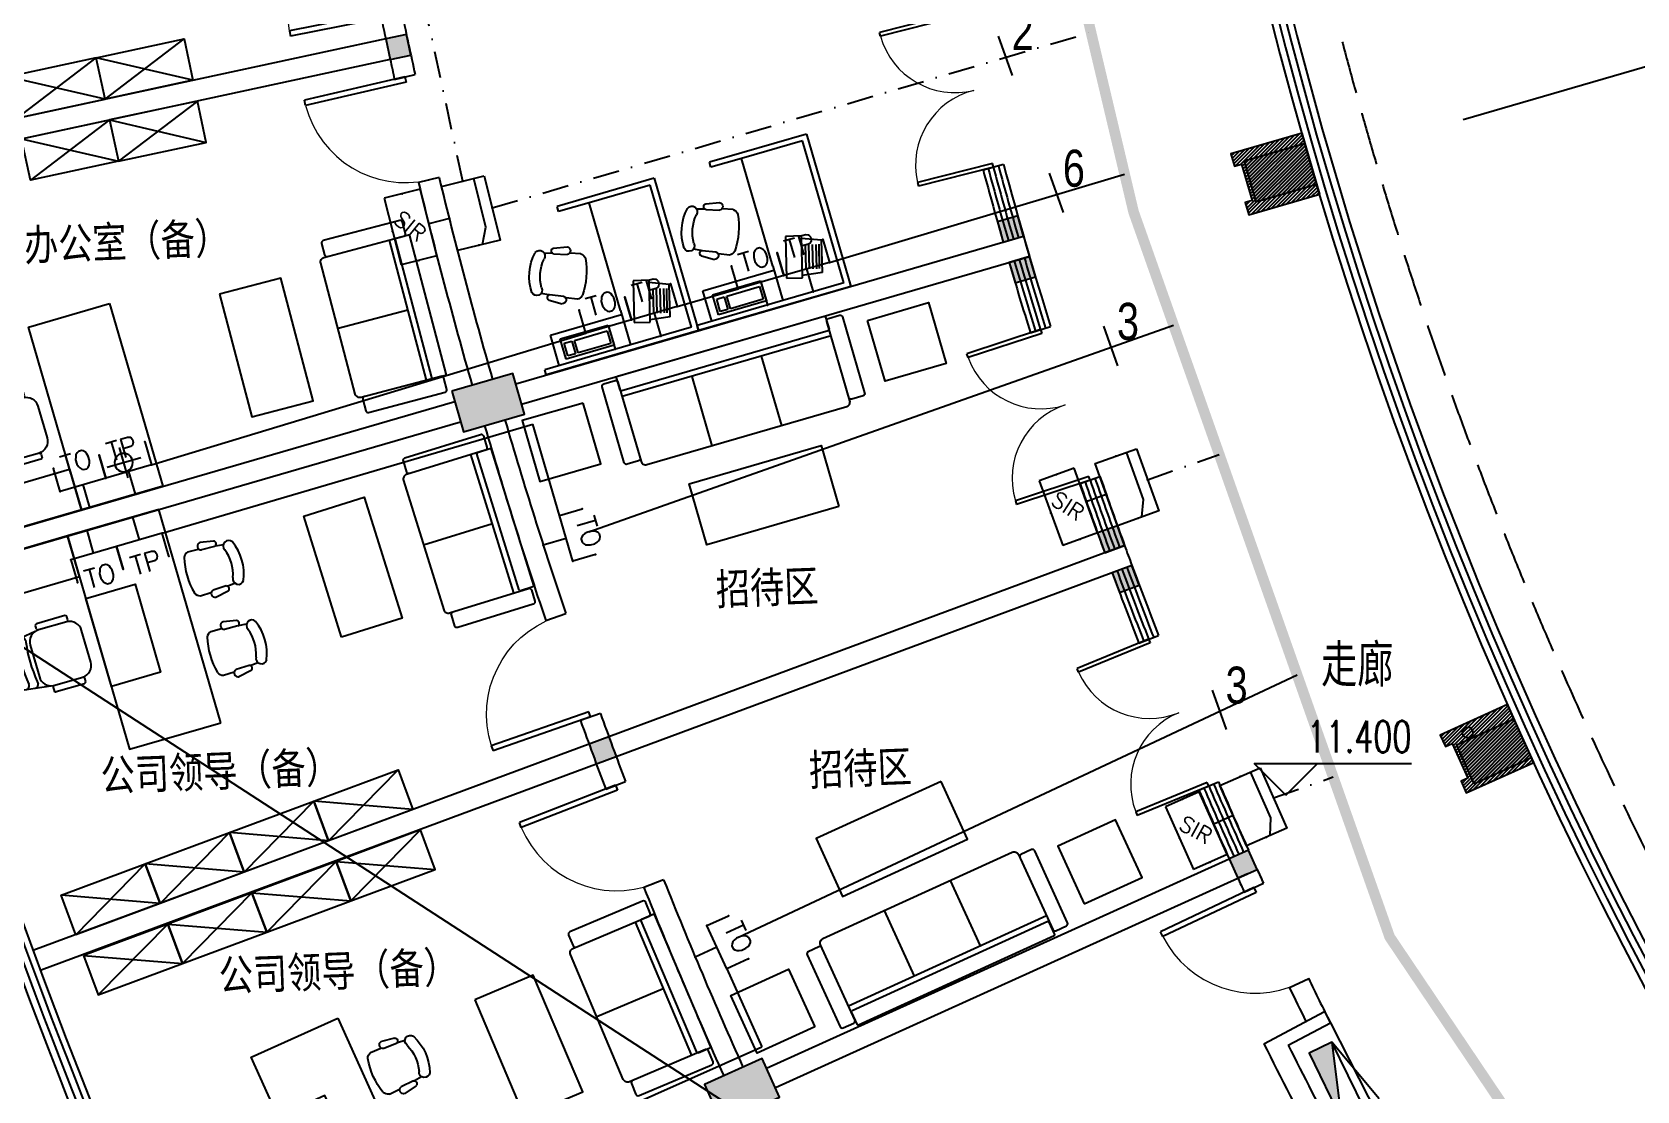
# Model space of a CAD drawing. Extents: x 13680 to 1640314, y -473492 to 65390.
# Drawn here: x 1422564 to 1437735, y -407688 to -397677 of the extents above; entities that cross this region are included whole.
import ezdxf
from ezdxf.enums import TextEntityAlignment as Align

# ---------------------------------------------------------------- set-up
doc = ezdxf.new("R2010")
doc.units = 0
doc.header["$LTSCALE"] = 1000
doc.header["$MEASUREMENT"] = 0
doc.linetypes.add('DASH', pattern=[0.35, 0.25, -0.1])
doc.linetypes.add('DASHDOT', pattern=[1, 0.5, -0.25, 0, -0.25])
for name, color, linetype in [('0-桥架', 120, 'Continuous'), ('AXIS', 1, 'Continuous'), ('COLUMN', 255, 'Continuous'), ('DIM-照明', 3, 'Continuous'), ('DIM_ELEV', 3, 'Continuous'), ('EQUIP-通讯', 6, 'Continuous'), ('HATCH', 8, 'Continuous'), ('LINE', 123, 'Continuous'), ('PUB_HATCH', 8, 'Continuous'), ('PUB_TEXT', 7, 'Continuous'), ('S-提资20140812', 6, 'Continuous'), ('S-消防器材提资', 2, 'Continuous'), ('TEL_TEXT', 7, 'Continuous'), ('VPIPE-雨水', 4, 'DASH'), ('WALL', 255, 'Continuous'), ('WINDOW', 2, 'Continuous'), ('WIRE-照明', 120, 'Continuous'), ('装修家具', 8, 'Continuous')]:
    doc.layers.add(name, color=color, linetype=linetype)
doc.styles.add('-DXTGEDITXT', font='GEDITXT', dxfattribs={"bigfont": 'DXT'})
doc.styles.add('_HZTXT', font='txt.shx', dxfattribs={"width": 0.8, "bigfont": 'HZTXT.shx'})
doc.styles.add('_TCH_DIM', font='SIMPLEX', dxfattribs={"bigfont": 'GBCBIG'})
doc.styles.add('_TCH_DIM_T3', font='SIMPLEX', dxfattribs={"width": 0.705882, "bigfont": 'GBCBIG'})
doc.styles.add('_TEL_DIM', font='SIMPLEX', dxfattribs={"width": 0.8, "height": 3.5, "bigfont": 'HZTXT'})
doc.styles.get("Standard").update_dxf_attribs({"font": 'haiwenrs.shx', "bigfont": 'hztxt.shx'})
doc.styles.add('宋体', font='', dxfattribs={"width": 0.8})
doc.styles.get('宋体').set_extended_font_data('SimSun')
doc.dimstyles.new('_TCH_ARROW&&100', dxfattribs={"dimtxt": 297.5, "dimasz": 200, "dimexe": 250, "dimexo": 300, "dimgap": 126.25, "dimtad": 1, "dimdec": 0, "dimzin": 0, "dimdsep": 46, "dimtxsty": '_TCH_DIM_T3', "dimcen": 0.09, "dimclrt": 7, "dimazin": 2, "dimtfac": 1, "dimtdec": 0, "dimtix": 1, "dimtmove": 2, "dimatfit": 3, "dimfxl": 1, "dimtolj": 1, "dimtzin": 0, "dimarcsym": 0})

# ---------------------------------------------------------------- blocks, each defined once
blk = doc.blocks.new('xfx-gz')
at = {"layer": 'S-消防器材提资'}
blk.add_hatch(color=8, dxfattribs=at).paths.add_polyline_path([(0, 240), (0, 0), (700, 0)])
at = {"layer": 'S-消防器材提资', "color": 8}
for p, q in [((678, 408), (0, 240)), ((0, 240), (700, 0))]:
    blk.add_line(p, q, dxfattribs=at)
blk.add_lwpolyline([(700, 0), (700, 240), (0, 240), (0, 0)], close=True, dxfattribs=at)
blk = doc.blocks.new('yg')
at = {"layer": 'VPIPE-雨水', "linetype": 'Continuous'}
blk.add_circle((403523, 282402), 50, dxfattribs=at)
blk = doc.blocks.new('*D358')
at = {"layer": 'AXIS', "color": 0, "lineweight": -2, "transparency": 16777216}
for p, q in [((1497471, -403645), (1494221, -403645)), ((1545386, -459746), (1544877, -462956))]:
    blk.add_line(p, q, dxfattribs=at)
blk.add_arc((1554271, -403645), 59800, 180.19165, 260.80826, dxfattribs=at)
at = {"layer": 'AXIS', "color": 0, "transparency": 16777216}
for points in [[(1494438, -403845), (1494505, -403845), (1494471, -403645)], [(1544724, -462645), (1544714, -462710), (1544916, -462709)]]:
    blk.add_solid(points, dxfattribs=at)
at = {"layer": 'Defpoints', "color": 0, "transparency": 16777216}
for p in [(1497771, -403645), (1554271, -403645), (1500989, -430794), (1545433, -459450)]:
    blk.add_point(p, dxfattribs=at)
at = {"layer": 'AXIS', "color": 7, "transparency": 16777216, "insert": (1509008, -442304), "char_height": 297.5, "attachment_point": 5, "rotation": 310.5, "style": '_TCH_DIM_T3'}
blk.add_mtext('\\A1;81°', dxfattribs=at)
blk = doc.blocks.new('$DorLib2D$00000001')
for p, q in [((0.45, 0.975), (0.5, 0.975)), ((0.45, 0), (0.45, 0.975)), ((0.5, 0), (0.5, 0.975)), ((0.5, 0), (0.45, 0))]:
    blk.add_line(p, q)
at = {"lineweight": 13}
blk.add_arc((0.475, 0), 0.975, 91.4693, 180, dxfattribs=at)
blk = doc.blocks.new('A$C58E3357E')
at = {"layer": 'WALL'}
h = blk.add_hatch(dxfattribs=at)
h.set_pattern_fill('ANSI31', color=8, scale=15)
h.set_pattern_definition([(45, (0, 0), (-16.83798, 16.83798), [])])
h.paths.add_polyline_path([(-33851, 35032), (-33935, 35626), (-34628, 35527), (-34611, 35409), (-34542, 35419), (-34491, 35062), (-34560, 35052), (-34544, 34933)])
h.paths.add_polyline_path([(-22302, 12080), (-22723, 12508), (-23222, 12016), (-23138, 11931), (-23088, 11980), (-22836, 11724), (-22886, 11674), (-22801, 11589)])
h.paths.add_polyline_path([(-26096, 16456), (-26452, 16939), (-27015, 16523), (-26944, 16426), (-26888, 16468), (-26674, 16179), (-26730, 16137), (-26659, 16040)])
h.paths.add_polyline_path([(-16012, 6927), (-15511, 6598), (-15895, 6013), (-15995, 6079), (-15957, 6137), (-16258, 6335), (-16296, 6276), (-16396, 6342)])
h.paths.add_polyline_path([(-5588, 1946), (-5014, 1770), (-5220, 1101), (-5335, 1136), (-5314, 1203), (-5658, 1309), (-5679, 1242), (-5793, 1277)])
h.paths.add_polyline_path([(-20633, 10502), (-20183, 10105), (-20646, 9580), (-20736, 9659), (-20690, 9712), (-20960, 9950), (-21006, 9897), (-21096, 9976)])
h.paths.add_polyline_path([(-11022, 4089), (-10479, 3834), (-10777, 3200), (-10885, 3252), (-10856, 3315), (-11181, 3468), (-11211, 3405), (-11320, 3456)])
h.paths.add_polyline_path([(-30560, 23957), (-30807, 24504), (-31445, 24216), (-31395, 24107), (-31331, 24136), (-31183, 23807), (-31247, 23779), (-31198, 23669)])
h.paths.add_polyline_path([(-27751, 18834), (-28073, 19341), (-28664, 18966), (-28600, 18865), (-28541, 18902), (-28348, 18598), (-28407, 18561), (-28342, 18459)])
h.paths.add_polyline_path([(-32583, 29330), (-32751, 29906), (-33423, 29711), (-33389, 29595), (-33322, 29615), (-33222, 29269), (-33289, 29250), (-33255, 29135)])
at = {"layer": 'WALL', "color": 2}
for points in [[(-32583, 29330), (-32751, 29906), (-33423, 29711), (-33389, 29595), (-33322, 29615), (-33222, 29269), (-33289, 29250), (-33255, 29135), (-32583, 29330)], [(-30560, 23957), (-30807, 24504), (-31445, 24216), (-31395, 24107), (-31331, 24136), (-31183, 23807), (-31247, 23779), (-31198, 23669), (-30560, 23957)]]:
    blk.add_lwpolyline(points, dxfattribs=at)
blk = doc.blocks.new('三人沙发1')
at = {"layer": '装修家具', "color": 8}
for p, q in [((1028, 0), (-1028, 0)), ((1017, 55), (-1017, 55)), ((342, 0), (342, -682)), ((-343, 0), (-343, -682))]:
    blk.add_line(p, q, dxfattribs=at)
at = {"layer": '装修家具', "color": 8, "flags": 128}
for points in [[(-1028, -605, -0.414214), (-1050, -627), (-1161, -627, -0.414216), (-1183, -605), (-1183, 143, -0.198904), (-1176, 159, -0.198911), (-1161, 165), (-1050, 165, -0.414211), (-1028, 143, -0.414211)], [(-1028, 66), (-1028, 187, -0.198896), (-1024, 195, -0.198912), (-1017, 198), (1017, 198, -0.414208), (1028, 187), (1028, 66)], [(1028, 143, -0.414214), (1050, 165), (1161, 165, -0.198912), (1176, 159, -0.198912), (1183, 143), (1183, -605, -0.414218), (1161, -627), (1050, -627, -0.414216), (1028, -605, -0.414216)], [(-1028, 143), (-1028, -638, 0.414215), (-983, -682), (984, -682, 0.414214), (1028, -638), (1028, 143)]]:
    blk.add_lwpolyline(points, format="xyb", dxfattribs=at)
at = {"layer": '装修家具', "color": 8}
for centre, start, end in [((-1017, 66), 180, 270), ((1017, 66), 270, 0)]:
    blk.add_arc(centre, 11, start, end, dxfattribs=at)
blk = doc.blocks.new('A$C53E33078')
at = {"layer": '装修家具', "color": 4}
for points in [[(1771, 1042), (2347, 1210), (2515, 634), (1939, 466)], [(-918, 261), (-1494, 94), (-1326, -482), (-750, -315)], [(253, -1080), (1502, -718), (1334, -141), (86, -504)]]:
    blk.add_lwpolyline(points, close=True, dxfattribs=at)
at = {"layer": '装修家具', "color": 8, "extrusion": (0, 0, -1), "zscale": -1, "rotation": 343.7999922339774}
blk.add_blockref('三人沙发1', (-440, 608), dxfattribs=at)
blk = doc.blocks.new('A$C0B520725')
at = {"layer": '装修家具', "color": 8}
for p, q in [((574, 2310), (501, 2330)), ((582, 2303), (704, 2260)), ((597, 2354), (724, 2330)), ((832, 2230), (733, 2265)), ((432, 1942), (364, 1976)), ((419, 1893), (529, 1826)), ((442, 1941), (561, 1891)), ((676, 1828), (579, 1868)), ((292, 1581), (219, 1601)), ((300, 1574), (422, 1531)), ((315, 1625), (442, 1601)), ((550, 1500), (451, 1536)), ((1754, 1369), (1641, 1079)), ((1903, 1486), (1892, 1457)), ((1901, 1437), (1901, 1437)), ((2168, 1334), (1901, 1437)), ((2184, 1393), (1923, 1494)), ((2182, 1345), (2193, 1373)), ((150, 1213), (82, 1246)), ((2320, 1247), (2189, 1320)), ((2267, 1208), (2274, 1230)), ((2394, 1208), (2320, 1247)), ((137, 1164), (247, 1097)), ((160, 1212), (279, 1162)), ((394, 1098), (297, 1139)), ((1641, 1079), (1641, 1079)), ((2113, 896), (2225, 1186)), ((1684, 920), (1673, 892)), ((1701, 930), (1962, 829)), ((1704, 929), (1704, 929)), ((1682, 872), (1943, 771)), ((1963, 779), (1974, 808)), ((1996, 822), (2142, 788)), ((2118, 830), (2128, 849)), ((2142, 788), (2223, 765))]:
    blk.add_line(p, q, dxfattribs=at)
for points in [[(1123, 2572), (365, 613), (1204, 289), (1962, 2247)], [(1739, 1672), (1427, 864), (974, 1039), (1287, 1847)], [(1349, 662), (1204, 289), (1950, 0), (2095, 373)]]:
    blk.add_lwpolyline(points, close=True, dxfattribs=at)
for centre, radius, start, end in [((771, 2022), 489, 136.1102, 181.5881), ((778, 2019), 394, 138.5626, 179.1358), ((450, 2320), 51.9, 309.1666, 127.5841), ((598, 2326), 27.9, 91.0726, 236.5665), ((708, 2297), 36.8, 262.856, 65.3359), ((158, 2259), 708, 324.6071, 353.0912), ((791, 2173), 70.3, 1.2819, 54.3409), ((333, 2018), 51.9, 190.1142, 8.5317), ((438, 1914), 27.9, 81.1318, 226.6257), ((540, 1861), 36.8, 252.3624, 54.8424), ((684, 1898), 70.3, 263.3575, 316.4165), ((489, 1293), 489, 136.1102, 181.5881), ((496, 1290), 394, 138.5626, 179.1358), ((168, 1591), 51.9, 309.1666, 127.5841), ((316, 1597), 27.9, 91.0726, 236.5665), ((426, 1567), 36.8, 262.856, 65.3359), ((-124, 1530), 708, 324.6071, 353.0912), ((509, 1443), 70.3, 1.2819, 54.3409), ((1862, 1327), 117, 70.7594, 158.8492), ((1906, 1451), 15.6, 158.8492, 248.8492), ((1917, 1480), 15.6, 68.8492, 158.8492), ((2179, 1379), 15.6, 338.8492, 68.8492), ((51, 1288), 51.9, 190.1142, 8.5317), ((2167, 1350), 15.6, 248.8492, 338.8492), ((2116, 1228), 117, 338.8492, 65.7577), ((2304, 1218), 32.5, 61.5131, 158.7685), ((156, 1184), 27.9, 81.1318, 226.6257), ((258, 1132), 36.8, 252.3624, 54.8424), ((402, 1168), 70.3, 263.3575, 316.4165), ((1750, 1037), 117, 158.8492, 246.9389), ((1002, 1491), 1296, 330.2968, 347.4015), ((1081, 1462), 1296, 330.2968, 347.4015), ((2383, 1173), 37.3, 71.5424, 170.1312), ((1082, 1460), 1374, 338.9144, 347.4015), ((2382, 1168), 41.7, 349.0015, 72.8023), ((1699, 915), 15.6, 68.8492, 158.8492), ((1083, 1463), 1374, 330.2968, 338.7839), ((1688, 886), 15.6, 158.8492, 248.8492), ((1949, 785), 15.6, 248.8492, 338.8492), ((2004, 938), 117, 248.8492, 338.8492), ((1960, 814), 15.6, 338.8492, 59.8903), ((2146, 818), 30.1, 156.7185, 259.6921), ((2261, 805), 55.7, 165.1521, 226.8927), ((2242, 798), 38.4, 239.9658, 335.7013)]:
    blk.add_arc(centre, radius, start, end, dxfattribs=at)
blk = doc.blocks.new('A$C78CF44EF')
at = {"layer": '装修家具', "color": 8}
for p, q in [((2574, 1083), (1204, 1083)), ((1889, 1083), (1889, 401))]:
    blk.add_line(p, q, dxfattribs=at)
at = {"layer": '装修家具', "color": 4}
blk.add_line((2563, 1138), (1215, 1138), dxfattribs=at)
at = {"layer": '装修家具', "color": 4, "flags": 128}
for points in [[(1204, 478, -0.414214), (1182, 456), (1071, 456, -0.414216), (1049, 478), (1049, 1226, -0.198904), (1056, 1242, -0.198911), (1071, 1248), (1182, 1248, -0.414211), (1204, 1226, -0.414211)], [(1204, 1149), (1204, 1270, -0.198896), (1208, 1278, -0.198912), (1215, 1281), (2563, 1281, -0.414208), (2574, 1270), (2574, 1149)], [(1204, 1226), (1204, 445, 0.414215), (1248, 401), (2530, 401, 0.414214), (2574, 445), (2574, 1226)], [(2574, 1226, -0.414214), (2596, 1248), (2707, 1248, -0.198912), (2723, 1242, -0.198912), (2729, 1226), (2729, 478, -0.414218), (2707, 456), (2596, 456, -0.414216), (2574, 478, -0.414216)]]:
    blk.add_lwpolyline(points, format="xyb", dxfattribs=at)
at = {"layer": '装修家具', "color": 4}
blk.add_lwpolyline([(2489, -599), (1289, -599), (1289, 1), (2489, 1)], close=True, dxfattribs=at)
at = {"layer": '装修家具', "color": 8}
for centre, start, end in [((1215, 1149), 180, 270), ((2563, 1149), 270, 0)]:
    blk.add_arc(centre, 11, start, end, dxfattribs=at)
blk = doc.blocks.new('A$C44F7551D')
at = {"layer": '装修家具', "color": 8}
for p, q in [((0, 400), (850, 0)), ((850, 400), (0, 0))]:
    blk.add_line(p, q, dxfattribs=at)
blk.add_lwpolyline([(0, 400), (0, 0), (850, 0), (850, 400)], close=True, dxfattribs=at)
blk = doc.blocks.new('A$C4CDD4A0C')
at = {"layer": '装修家具', "color": 8}
for p, q in [((1426, 1634), (1426, 1335)), ((1264, 1482), (1593, 1482)), ((386, 1218), (386, 1188)), ((682, 1234), (402, 1234)), ((697, 1188), (697, 1218)), ((222, 1146), (139, 1139)), ((371, 1167), (222, 1146)), ((260, 1116), (258, 1094)), ((685, 1173), (405, 1173)), ((682, 1172), (682, 1172)), ((288, 1056), (288, 744)), ((794, 744), (794, 1056)), ((794, 1056), (794, 1056)), ((139, 663), (222, 654)), ((222, 654), (371, 633)), ((258, 709), (259, 686)), ((386, 612), (386, 582)), ((395, 628), (682, 628)), ((682, 628), (682, 628)), ((697, 582), (697, 612)), ((402, 566), (682, 566))]:
    blk.add_line(p, q, dxfattribs=at)
for points in [[(917, 1400), (917, 1800), (117, 1800), (117, 1400)], [(1717, 0), (1717, 1800), (917, 1800), (917, 0)]]:
    blk.add_lwpolyline(points, close=True, dxfattribs=at)
blk.add_circle((1425, 1482), 86.5, dxfattribs=at)
for centre, radius, start, end in [((402, 1218), 15.6, 90, 180), ((682, 1218), 15.6, 0, 90), ((1453, 898), 1374, 171.4477, 179.9347), ((133, 1101), 38.4, 81.1166, 176.8521), ((118, 1087), 55.7, 6.303, 68.0435), ((1455, 900), 1296, 171.4477, 188.5523), ((230, 1117), 30.1, 357.8693, 100.843), ((1539, 901), 1296, 171.4477, 188.5523), ((405, 1056), 117, 90, 180), ((402, 1188), 15.6, 180, 261.0411), ((682, 1188), 15.6, 270, 0), ((678, 1056), 117, 0, 88.0898), ((1453, 902), 1374, 180.0653, 188.5523), ((136, 705), 41.7, 190.1524, 273.9531), ((137, 700), 37.3, 272.6932, 11.282), ((227, 686), 32.5, 262.6639, 359.9194), ((405, 744), 117, 180, 266.9085), ((402, 612), 15.6, 90, 180), ((678, 744), 117, 271.9102, 0), ((682, 612), 15.6, 0, 90), ((402, 582), 15.6, 180, 270), ((682, 582), 15.6, 270, 0)]:
    blk.add_arc(centre, radius, start, end, dxfattribs=at)
blk = doc.blocks.new('A$C3ECB1412')
at = {"layer": '装修家具', "color": 8}
for p, q in [((0, 1500), (0, 0)), ((0, 1500), (0, 0)), ((1500, 1500), (0, 1500)), ((0, 1500), (50, 1500)), ((50, 1444), (50, 844)), ((50, 1444), (1450, 1444)), ((1450, 1444), (1450, 844)), ((1500, 1500), (1500, 544)), ((201, 1278), (496, 1355)), ((201, 1278), (227, 1087)), ((244, 1263), (466, 1322)), ((250, 1237), (473, 1295)), ((259, 1205), (482, 1263)), ((268, 1171), (491, 1229)), ((496, 1355), (567, 1176)), ((205, 1083), (588, 1184)), ((243, 937), (205, 1083)), ((276, 1140), (499, 1199)), ((588, 1184), (626, 1037)), ((626, 1037), (243, 937)), ((50, 844), (50, 0)), ((50, 844), (50, 0)), ((390, 844), (50, 844)), ((350, 144), (350, 844)), ((390, 844), (1450, 844)), ((1450, 844), (1450, 544)), ((90, 695), (90, 223)), ((289, 695), (90, 695)), ((115, 670), (115, 347)), ((239, 670), (115, 670)), ((239, 347), (239, 670)), ((289, 223), (289, 695)), ((1008, 635), (1043, 536)), ((605, 480), (646, 383)), ((1081, 386), (1038, 507)), ((1132, 400), (1108, 527)), ((1450, 544), (1500, 544)), ((115, 347), (239, 347)), ((239, 323), (115, 323)), ((115, 323), (115, 248)), ((239, 248), (239, 323)), ((671, 223), (604, 333)), ((719, 246), (669, 365)), ((1088, 377), (1108, 304)), ((90, 223), (289, 223)), ((115, 248), (239, 248)), ((719, 236), (753, 168)), ((0, 0), (50, 0)), ((50, 144), (350, 144))]:
    blk.add_line(p, q, dxfattribs=at)
for centre, radius, start, end in [((1036, -39), 708, 96.8246, 125.3087), ((950, 594), 70.3, 35.575, 88.634), ((675, 488), 70.3, 133.4994, 186.5584), ((1074, 512), 36.8, 24.5799, 187.0599), ((639, 344), 36.8, 35.0735, 197.5535), ((1098, 254), 51.9, 322.3317, 140.7492), ((1104, 401), 27.9, 213.3494, 358.8432), ((691, 242), 27.9, 223.2902, 8.784), ((795, 137), 51.9, 81.3842, 259.8017), ((800, 575), 489, 268.3277, 313.8056), ((797, 582), 394, 270.7801, 311.3533)]:
    blk.add_arc(centre, radius, start, end, dxfattribs=at)
blk = doc.blocks.new('_FZHK')
blk.add_lwpolyline([(-0.5, -0.5), (0.5, -0.5), (0.5, 0.5), (-0.5, 0.5)], close=True)
blk = doc.blocks.new('$DorLib2D$00000002')
for p, q in [((-0.5, 0), (-0.5, 0.4875)), ((-0.475, 0.4875), (-0.5, 0.4875)), ((-0.475, 0), (-0.475, 0.4875)), ((0.475, 0), (0.475, 0.4875)), ((0.475, 0.4875), (0.5, 0.4875)), ((0.5, 0), (0.5, 0.4875)), ((-0.5, 0), (-0.475, 0)), ((0.5, 0), (0.475, 0))]:
    blk.add_line(p, q)
at = {"lineweight": 13}
for centre, start, end in [((-0.4875, 0), 0, 88.53072), ((0.4875, 0), 91.46928, 180)]:
    blk.add_arc(centre, 0.4875, start, end, dxfattribs=at)
blk = doc.blocks.new('$equip$00001847')
for p, q in [((-0.5, 0.499), (-0.5, 0.999)), ((0.5, 0.999), (0.5, 0.499)), ((0.5, 0.499), (-0.5, 0.499)), ((0, 0.5), (0, 0))]:
    blk.add_line(p, q)
for p in [(-0.5, 0.999), (0.5, 0.999), (-0.5, 0.499), (0.5, 0.499), (0, 0)]:
    blk.add_point(p)
at = {"color": 7, "style": '_TEL_DIM'}
blk.add_attdef('$TEXT$', text='', height=0.4, dxfattribs=at).set_placement((0, 0.999), align=Align.MIDDLE_CENTER)
at = {"color": 7, "style": '_TEL_DIM', "flags": 1}
blk.add_attdef('A', text='', height=0.00002, dxfattribs=at).set_placement((0, 0), align=Align.MIDDLE_CENTER)
blk = doc.blocks.new('$equip$00001867')
for p, q in [((-0.5, 0.499), (-0.5, 0.999)), ((0.5, 0.999), (0.5, 0.499)), ((0.5, 0.499), (-0.5, 0.499)), ((0, 0.5), (0, 0))]:
    blk.add_line(p, q)
for p in [(-0.5, 0.999), (0.5, 0.999), (-0.5, 0.499), (0.5, 0.499), (0, 0)]:
    blk.add_point(p)
at = {"color": 7, "style": '_TEL_DIM'}
blk.add_attdef('$TEXT$', text='', height=0.4, dxfattribs=at).set_placement((0, 0.999), align=Align.MIDDLE_CENTER)
at = {"color": 7, "style": '_TEL_DIM', "flags": 1}
blk.add_attdef('A', text='', height=0.00002, dxfattribs=at).set_placement((0, 0), align=Align.MIDDLE_CENTER)
blk = doc.blocks.new('$equip$00001876')
at = {"color": 0, "linetype": 'Continuous'}
blk.add_lwpolyline([(-0.625, 0.415), (0.625, 0.415), (0.625, -0.415), (-0.625, -0.415)], close=True, dxfattribs=at)
blk.add_lwpolyline([(0.625, 0.075), (0.325, 0.215), (-0.625, 0.215)], dxfattribs=at)
for p in [(0, 0.415), (-0.625, 0), (0.625, 0), (0, -0.415)]:
    blk.add_point(p)
at = {"layer": 'TEL_TEXT', "style": '_TEL_DIM', "flags": 1}
blk.add_attdef('A', text='', height=0.00002, dxfattribs=at).set_placement((0, 0), align=Align.MIDDLE_CENTER)
blk = doc.blocks.new('$equip$00001889')
for p, q in [((-0.65, 0.35), (-0.65, -0.35)), ((0.65, 0.35), (-0.65, 0.35)), ((0.65, 0.35), (0.65, -0.35)), ((-0.65, -0.35), (0.65, -0.35))]:
    blk.add_line(p, q)
for p in [(0, 0.35), (-0.65, 0), (0.65, 0), (0, -0.35)]:
    blk.add_point(p)
at = {"color": 7, "style": '_TEL_DIM'}
blk.add_attdef('$TEXT$', text='', height=0.3, dxfattribs=at).set_placement((-0.02, -0.003), align=Align.MIDDLE_CENTER)
at = {"color": 7, "style": '_TEL_DIM', "flags": 1}
blk.add_attdef('A', text='', height=0.00002, dxfattribs=at).set_placement((0, 0), align=Align.MIDDLE_CENTER)
blk = doc.blocks.new('$TelecSys$00000095')
blk.add_line((0.4, 0.4), (-0.4, -0.4))
at = {"width": 0.8}
blk.add_attdef('N', text='', height=1, dxfattribs=at).set_placement((-0.017, 1.056), align=Align.MIDDLE)
blk = doc.blocks.new('4FX')
at = {"layer": 'PUB_HATCH', "linetype": 'ByBlock'}
for points in [[(1506347.8, -413860.6), (1506152.3, -413902.7), (1506194.4, -414098.2), (1506389.9, -414056.2)], [(1514843.5, -414891.9), (1514267.3, -415059.3), (1514378.9, -415443.4), (1514955.1, -415276)], [(1512126.9, -415577), (1511934.8, -415632.8), (1511990.6, -415824.9), (1512182.6, -415769.1)], [(1512294.2, -416153.2), (1512102.2, -416209), (1512046.4, -416016.9), (1512238.4, -415961.1)], [(1507353.2, -417068), (1506777, -417235.4), (1506888.6, -417619.5), (1507464.8, -417452.1)], [(1513138, -418694.2), (1512950, -418762.5), (1512881.8, -418574.5), (1513069.8, -418506.2)], [(1513206.9, -418882), (1513019.4, -418951.6), (1513089, -419139.1), (1513276.5, -419069.5)], [(1516821.2, -420334.4), (1516274.3, -420581.3), (1516438.9, -420945.9), (1516985.8, -420699)], [(1508297.7, -420599, -0.0005174), (1508263.8, -420506.7), (1508075, -420572.6, 0.0005321), (1508109.9, -420668, 0.0005152), (1508144, -420760.4), (1508332.8, -420694.4, -0.0005344)], [(1514308.7, -421574.6), (1514126.3, -421656.7), (1514208.4, -421839.1), (1514390.8, -421756.9)], [(1509712.1, -423544.1), (1509165.3, -423791), (1509329.9, -424155.6), (1509876.7, -423908.7)]]:
    blk.add_hatch(color=256, dxfattribs=at).paths.add_polyline_path(points)
at = {"layer": 'AXIS'}
blk.add_line((1516339.7, -414665.5), (1520180.9, -413549.5), dxfattribs=at)
at = {"layer": 'DIM_ELEV'}
for p, q in [((1514663, -421054.3), (1514363, -420754.3)), ((1514363, -420754.3), (1515850.1, -420754.3)), ((1514663, -421054.3), (1514963, -420754.3))]:
    blk.add_line(p, q, dxfattribs=at)
at = {"layer": 'LINE', "color": 8, "linetype": 'DASH', "ltscale": 2}
blk.add_arc((1554271.3, -403645.3), 55400, 179.17262, 261.82632, dxfattribs=at)
at = {"layer": 'LINE', "linetype": 'DASH', "ltscale": 2}
blk.add_arc((1554271.3, -403645.3), 40400, 178.86539, 262.13356, dxfattribs=at)
at = {"layer": 'WALL', "linetype": 'ByBlock'}
for p, q in [((1506152.3, -413902.7), (1500677.9, -415081.3)), ((1506194.4, -414098.2), (1500720, -415276.9)), ((1511799.7, -415141.6), (1511992.8, -415089.3)), ((1512247.4, -416683.4), (1512438.4, -416624.1)), ((1512716.2, -418108.2), (1512905.1, -418042.5)), ((1513137.8, -418694.3), (1502824.4, -422521)), ((1513206.9, -418882), (1502893.9, -422708.5)), ((1513272.9, -419618), (1513459.2, -419545.4)), ((1513841.1, -421006.2), (1514024.9, -420927.3))]:
    blk.add_line(p, q, dxfattribs=at)
at = {"layer": 'WALL'}
for p, q in [((1506235.8, -414286.2), (1506430.6, -414240.9)), ((1506656.8, -415215), (1506462, -415260.3)), ((1507381.1, -417164.1), (1512182.5, -415769.1)), ((1512182.5, -415769.1), (1512238.3, -415961.2)), ((1507436.9, -417356.1), (1512238.3, -415961.2)), ((1502195.5, -418670.6), (1506804.9, -417331.4)), ((1502251.3, -418862.7), (1506860.7, -417523.5)), ((1507665.2, -419403.1), (1507854.1, -419337.4)), ((1508182.4, -420282), (1507993.5, -420347.7)), ((1508231.9, -420996.1), (1508418.3, -420923.8)), ((1509753.6, -423635.9), (1514126.3, -421656.7)), ((1514391.1, -421756.4), (1514390.7, -421756.6)), ((1508779.9, -421856.1), (1508593.5, -421928.5)), ((1509835.9, -423818.2), (1514208.4, -421839.1)), ((1514300.1, -421797.8), (1514209, -421839.1)), ((1514269.5, -421971.5), (1514450.1, -421886.1)), ((1514878, -422789.9), (1514697.2, -422875.5)), ((1514454.7, -423405), (1515027.4, -423100.5)), ((1515027.4, -423100.5), (1515083.7, -423206.4)), ((1514684.9, -423418.5), (1515083.7, -423206.4))]:
    blk.add_line(p, q, dxfattribs=at)
at = {"layer": 'WALL', "color": 4, "linetype": 'ByBlock'}
blk.add_line((1515083.7, -423206.4), (1515530, -424079.7), dxfattribs=at)
at = {"layer": 'WALL'}
for centre, radius, start, end in [((1554271.3, -403645.3), 49200, 191.80005, 192.0335), ((1554271.3, -403645.3), 49000, 191.80242, 192.14995), ((1554271.3, -403645.3), 49000, 192.14995, 192.48813), ((1554271.3, -403645.3), 49200, 192.26641, 192.49051), ((1554271.3, -403645.3), 49000, 193.65745, 195.96614), ((1554271.3, -403645.3), 49200, 193.65508, 195.96709), ((1552924.3, -404199.4), 47544.6, 196.25266, 198.56597), ((1552924.3, -404199.4), 47744.6, 196.25244, 198.56849), ((1552924.3, -404199.4), 47744.6, 199.76856, 200.17762), ((1552924.3, -404199.4), 47544.6, 199.77109, 200.17762), ((1552924.3, -404199.4), 47744.6, 200.17762, 200.59765), ((1552924.3, -404199.4), 47544.6, 200.17762, 200.59512), ((1554271.3, -403645.3), 43800, 204.42462, 204.61095), ((1552924.3, -404199.4), 47744.6, 201.79772, 204.11767), ((1552924.3, -404199.4), 47544.6, 201.80024, 204.11728), ((1554271.3, -403645.3), 44000, 204.42462, 204.61418), ((1554271.3, -403645.3), 43800, 205.91252, 206.52686), ((1554271.3, -403645.3), 44000, 205.90954, 206.37724), ((1554271.3, -403645.3), 44450, 206.39368, 207.81178), ((1554271.3, -403645.3), 44250, 206.54185, 207.81093)]:
    blk.add_arc(centre, radius, start, end, dxfattribs=at)
at = {"layer": 'WALL', "linetype": 'ByBlock'}
blk.add_arc((1554271.3, -403645.3), 43800, 200.09541, 200.35704, dxfattribs=at)
at = {"layer": 'WINDOW'}
for radius, start, end in [(55000, 179.58332, 212.4), (40800, 179.43829, 261.56064), (54933, 179.6527, 212.2957), (54867, 179.7212, 212.29557), (40933, 179.62629, 261.37265), (40867, 179.53315, 261.46579), (54800, 179.79091, 261.20908), (41000, 179.72053, 261.27841), (43800, 195.14597, 197.23671), (44000, 195.14597, 196.06978), (44000, 196.33022, 197.23671), (44000, 199.19007, 200.0966), (43800, 199.19007, 200.09541), (43800, 200.35704, 201.28554), (44000, 200.35704, 201.28554), (44000, 203.2389, 204.16342), (43800, 203.2389, 204.16342)]:
    blk.add_arc((1554271.3, -403645.3), radius, start, end, dxfattribs=at)
at = {"layer": 'WINDOW', "color": 8}
for radius, start, end in [(43950, 195.14597, 196.06963), (43900, 195.14597, 196.06949), (43850, 195.14597, 196.06934), (43950, 196.33037, 197.23671), (43900, 196.33051, 197.23671), (43850, 196.33066, 197.23671), (43950, 199.19007, 200.0963), (43900, 199.19007, 200.09601), (43850, 199.19007, 200.09571), (43950, 200.35704, 201.28554), (43900, 200.35704, 201.28554), (43850, 200.35704, 201.28554), (43950, 203.2389, 204.16342), (43900, 203.2389, 204.16342), (43850, 203.2389, 204.16342)]:
    blk.add_arc((1554271.3, -403645.3), radius, start, end, dxfattribs=at)
at = {"rotation": 217.3508387950792}
blk.add_blockref('A$C0B520725', (1503927.1, -417642.9), dxfattribs=at)
at = {"xscale": -1, "rotation": 3.149138477894918}
blk.add_blockref('A$C0B520725', (1506962.3, -425668.6), dxfattribs=at)
at = {"layer": 'COLUMN', "linetype": 'ByBlock'}
for p, xscale, yscale, zscale, rotation in [((1506271.1, -413979.4), 200.0000000000013, 200.0000000000013, 200.0000000000013, 282.1499537058678), ((1512058.7, -415700.9), 199.9999999999888, 199.9999999999888, 199.9999999999888, 286.1999996840286), ((1512170.3, -416085.1), 200.0000000000165, 200.0000000000165, 200.0000000000165, 16.20000020049756), ((1513009.9, -418634.3), 199.9999999999934, 199.9999999999934, 199.9999999999934, 19.94861938243028), ((1513147.9, -419010.5), 199.9999999999969, 199.9999999999969, 199.9999999999969, 290.3570369084311), ((1514258.6, -421706.8), 200.0000000000016, 200.0000000000016, 200.0000000000016, 294.242092684238)]:
    blk.add_blockref('_FZHK', p, dxfattribs=dict(at, xscale=xscale, yscale=yscale, zscale=zscale, rotation=rotation))
at = {"layer": 'COLUMN'}
for p, xscale, yscale, zscale, rotation in [((1514611.2, -415167.6), 399.9999999999855, 600.0000000002343, 600.0000000002343, 286.1999999422682), ((1507120.9, -417343.8), 399.9999999999855, 600.0000000000107, 600.0000000000107, 286.1999999422682), ((1516630, -420640.2), 600.0000000000794, 400.0000000001168, 400.0000000001168, 24.29893605631183), ((1509521, -423849.8), 600.0000000000225, 400.0000000001496, 400.0000000001496, 24.29999999999866)]:
    blk.add_blockref('_FZHK', p, dxfattribs=dict(at, xscale=xscale, yscale=yscale, zscale=zscale, rotation=rotation))
at = {"layer": 'HATCH'}
blk.add_blockref('yg', (1112858.5, -702863.5), dxfattribs=at)
at = {"layer": 'S-提资20140812', "rotation": 296.0078593498092}
blk.add_blockref('xfx-gz', (1514881.7, -423494.9), dxfattribs=at)
at = {"layer": 'WINDOW', "linetype": 'ByBlock'}
blk.add_blockref('A$C58E3357E', (1547566.1, -444701.9), dxfattribs=at)
at = {"layer": 'WINDOW'}
for name, p, xscale, yscale, zscale, rotation in [('$DorLib2D$00000001', (1506111.9, -413196.7), 1000, -1000, 1000, 281.2177635727076), ('$DorLib2D$00000002', (1511713.2, -414389.9), -1500, -1500, -1500, 284.1789139954188), ('$DorLib2D$00000001', (1506446.3, -414750.6), -999.9999999999999, -999.9999999999999, -999.9999999999999, 283.0727921937951), ('$DorLib2D$00000002', (1512576.7, -417364.6), -1500, -1500, -1500, 288.2137246436575), ('$DorLib2D$00000001', (1507923.8, -419842.5), 1000, -1000, 1000, 289.1685262083153), ('$DorLib2D$00000002', (1513649.4, -420274.3), -1500, -1500, -1500, 292.2615237799978), ('$DorLib2D$00000001', (1508505.9, -421426.1), -1000, -1000, -1000, 291.1976832378384), ('$DorLib2D$00000001', (1514573.8, -422380.7), -1000.000000000051, -1000.000000000051, -1000.000000000051, 295.3232566040226)]:
    blk.add_blockref(name, p, dxfattribs=dict(at, xscale=xscale, yscale=yscale, zscale=zscale, rotation=rotation))
at = {"layer": '装修家具', "color": 8, "xscale": -1}
for name, p, rotation in [('A$C44F7551D', (1503414.6, -414082.9), 192.1505508488821), ('A$C44F7551D', (1503625.1, -415060.6), 12.14935656289191), ('A$C3ECB1412', (1509109.7, -416661.8), 286.1999996840505), ('A$C3ECB1412', (1507669.3, -417080.3), 286.1999996840505), ('A$C4CDD4A0C', (1501893.2, -416883.9), 196.1999074695059), ('A$C44F7551D', (1505473.4, -421111.5), 200.3570369084468), ('A$C44F7551D', (1504676.5, -421407.2), 200.3570369084468), ('A$C44F7551D', (1503879.6, -421702.9), 200.3570369084468), ('A$C44F7551D', (1503082.6, -421998.6), 200.3570369084468)]:
    blk.add_blockref(name, p, dxfattribs=dict(at, rotation=rotation))
at = {"layer": '装修家具', "color": 8}
for p, rotation in [((1503414.6, -414082.9), 192.1505508488836), ((1503625.1, -415060.6), 12.14935656289338), ((1505823.8, -422054.8), 20.40201430589966), ((1505027.1, -422351.1), 20.40201430589966), ((1504230.5, -422647.4), 20.40201430589966), ((1503433.8, -422943.7), 20.40201430589966)]:
    blk.add_blockref('A$C44F7551D', p, dxfattribs=dict(at, rotation=rotation))
at = {"layer": '装修家具', "linetype": 'ByBlock', "xscale": -1}
for name, p, rotation in [('A$C53E33078', (1510072.3, -417277), 32.39999193590791), ('A$C78CF44EF', (1505796.1, -418571.5), 284.7982230875661), ('A$C78CF44EF', (1508516, -425047.1), 292.94458313881)]:
    blk.add_blockref(name, p, dxfattribs=dict(at, rotation=rotation))
at = {"layer": '装修家具', "linetype": 'ByBlock'}
for name, p, rotation in [('A$C78CF44EF', (1505565.3, -417006.1), 287.30952988552), ('A$C53E33078', (1511810.7, -421956.7), 188.3590592784385)]:
    blk.add_blockref(name, p, dxfattribs=dict(at, rotation=rotation))
at = {"layer": 'PUB_TEXT', "linetype": 'ByBlock', "style": '宋体', "width": 0.8}
for s, p in [('独立办公室（备）', (1502092.6, -416027.6)), ('招待区', (1509279, -419256.4)), ('公司领导（备）', (1503463.2, -421017.1)), ('招待区', (1510160.5, -420964.5)), ('公司领导（备）', (1504580.1, -422907.7))]:
    blk.add_text(s, height=296.2, rotation=2.1906, dxfattribs=at).set_placement(p)
at = {"layer": 'PUB_TEXT', "linetype": 'Continuous', "ltscale": 1.1, "style": '-DXTGEDITXT', "width": 0.9}
blk.add_text('走廊', height=400, dxfattribs=at).set_placement((1514995.4, -420027.1))
at = {"layer": 'PUB_TEXT', "style": '_TCH_DIM', "width": 0.705882}
blk.add_text('11.400', height=297.5, dxfattribs=at).set_placement((1514860.1, -420649.3))
at = {"layer": 'WALL', "color": 2, "style": '_HZTXT', "width": 0.8, "flags": 8}
blk.add_attdef('北', text='', height=500, rotation=8, dxfattribs=at).set_placement((1496404.1, -399276.5), align=Align.MIDDLE)
at = {"layer": 'AXIS'}
dim = blk.add_angular_dim_3p(base=(1500989.1, -430793.9), center=(1554271.3, -403645.3), p1=(1497771.3, -403645.3), p2=(1545432.6, -459449.7), dimstyle='_TCH_ARROW&&100', dxfattribs=at)
dim.commit()
dim.dimension.update_dxf_attribs({"geometry": '*D358', "text_midpoint": (1509008.1, -442303.7)})

msp = doc.modelspace()

# ---------------------------------------------------------------- linework, layer by layer
at = {"layer": '0-桥架', "color": 120, "const_width": 100}
msp.add_lwpolyline([(1431263.737, -392146.884), (1432976.746, -399375.901), (1435398.234, -406232.666), (1441415.699, -415171.942), (1447682.586, -420935.87), (1453884.033, -425151.137), (1462612.211, -428760.536)], dxfattribs=at)
at = {"layer": 'WIRE-照明'}
for p, q in [((1434931.259, -411564.257), (1390016.454, -382457.261)), ((1430102.457, -399853.604), (1432892.156, -399018.927)), ((1426509.424, -399439.546), (1426314.143, -399487.934)), ((1428662.017, -400272.091), (1429238.193, -400104.696)), ((1423692.456, -401767.861), (1427797.752, -400523.183)), ((1427827.644, -402401.467), (1433355.781, -400449.188)), ((1423793.674, -402414.483), (1427297.713, -401383.907)), ((1427548.805, -402248.174), (1427297.713, -401383.907)), ((1432718.877, -402049.444), (1432529.404, -402117.089)), ((1429241.828, -406235.848), (1434522.758, -403753.64)), ((1433919.543, -405085.155), (1433735.272, -405165.904)), ((1429130.7, -406534.01), (1429462.201, -407272.517)), ((1426196.42, -408722.403), (1429462.201, -407272.517))]:
    msp.add_line(p, q, dxfattribs=at)
at = {"layer": 'WIRE-照明', "linetype": 'DASHDOT', "ltscale": 0.5}
for p, q in [((1426635.437, -399086.228), (1426061.818, -396436.995)), ((1426912.175, -399339.464), (1432574.325, -397677.657)), ((1433109.623, -401909.647), (1433787.059, -401670.408)), ((1434299.539, -404918.337), (1434863.712, -404719.097))]:
    msp.add_line(p, q, dxfattribs=at)

# ---------------------------------------------------------------- block references
msp.add_blockref('4FX', (-80245.639, 16162.546))
at = {"layer": 'DIM-照明'}
ref = msp.add_blockref('$TelecSys$00000095', (1431762.734, -397900.894), dxfattribs=dict(at, xscale=350, yscale=350, zscale=350, rotation=64.6178086271589))
ref.add_attrib('N', '2', dxfattribs={"layer": '0', "color": 7, "height": 350, "width": 0.8}).set_placement((1431929.093, -397667.479), align=Align.MIDDLE)
ref = msp.add_blockref('$TelecSys$00000095', (1432246.408, -399197.146), dxfattribs=dict(at, xscale=350, yscale=350, zscale=350, rotation=64.6178086271589))
ref.add_attrib('N', '6', dxfattribs={"layer": '0', "color": 7, "height": 350, "width": 0.8}).set_placement((1432412.767, -398963.731), align=Align.MIDDLE)
ref = msp.add_blockref('$TelecSys$00000095', (1432757.767, -400645.13), dxfattribs=dict(at, xscale=350, yscale=350, zscale=350, rotation=64.6178086271589))
ref.add_attrib('N', '3', dxfattribs={"layer": '0', "color": 7, "height": 350, "width": 0.8}).set_placement((1432924.127, -400411.715), align=Align.MIDDLE)
ref = msp.add_blockref('$TelecSys$00000095', (1433784.926, -404084.632), dxfattribs=dict(at, xscale=350, yscale=350, zscale=350, rotation=64.6178086271589))
ref.add_attrib('N', '3', dxfattribs={"layer": '0', "color": 7, "height": 350, "width": 0.8}).set_placement((1433951.286, -403851.217), align=Align.MIDDLE)
at = {"layer": 'EQUIP-通讯'}
ref = msp.add_blockref('$equip$00001889', (1426141.319, -399520.141), dxfattribs=dict(at, xscale=499.9999999999897, yscale=499.9999999999897, zscale=499.9999999999897, rotation=284.2514930308488))
ref.add_attrib('$TEXT$', 'SIR', dxfattribs={"layer": '0', "color": 7, "height": 150, "rotation": 321.4105775, "style": '_TEL_DIM'}).set_placement((1426137.33, -399510.832), align=Align.MIDDLE_CENTER)
at = {"layer": 'EQUIP-通讯', "xscale": 499.9999999999027, "yscale": 499.9999999999027, "zscale": 499.9999999999027}
for p, rotation in [((1426710.8, -399389.505), 283.9549862448932), ((1432914.25, -401979.545), 289.6856199631314), ((1434109.541, -405001.746), 293.7014461213792)]:
    msp.add_blockref('$equip$00001876', p, dxfattribs=dict(at, rotation=rotation))
at = {"layer": 'EQUIP-通讯', "xscale": 449.9999999999999, "yscale": 449.9999999999999, "zscale": 449.9999999999999}
for name, p, rotation, values in [('$equip$00001867', (1429949.039, -400132.012), 16.19999968404412, {'$TEXT$': 'TP'}), ('$equip$00001847', (1429516.907, -400257.558), 16.19999968404412, {'$TEXT$': 'TO'}), ('$equip$00001867', (1428508.598, -400550.498), 16.19999968404412, {'$TEXT$': 'TP'}), ('$equip$00001847', (1428076.466, -400676.044), 16.19999968404412, {'$TEXT$': 'TO'}), ('$equip$00001867', (1423539.037, -402046.268), 16.19990746942968, {'$TEXT$': 'TP'}), ('$equip$00001847', (1423106.905, -402171.814), 16.19990746942968, {'$TEXT$': 'TO'}), ('$equip$00001847', (1427395.944, -402526.887), 286.1999841699026, {'$TEXT$': 'TO'}), ('$equip$00001847', (1428832.947, -406422.695), 294.5590512884681, {'$TEXT$': 'TO'})]:
    msp.add_blockref(name, p, dxfattribs=dict(at, rotation=rotation)).add_auto_attribs(values)
at = {"layer": 'EQUIP-通讯'}
ref = msp.add_blockref('$equip$00001889', (1432360.659, -402166.392), dxfattribs=dict(at, xscale=499.9999999999895, yscale=499.9999999999895, zscale=499.9999999999895, rotation=289.9821267490871))
ref.add_attrib('$TEXT$', 'SIR', dxfattribs={"layer": '0', "color": 7, "height": 150, "rotation": 327.1412112, "style": '_TEL_DIM'}).set_placement((1432355.761, -402157.528), align=Align.MIDDLE_CENTER)
ref = msp.add_blockref('$equip$00001867', (1423514.961, -402261.621), dxfattribs=dict(at, xscale=-450.0000000000001, yscale=450.0000000000001, zscale=450.0000000000001, rotation=196.1999999424474))
ref.add_attrib('$TEXT$', 'TP', dxfattribs={"layer": '0', "color": 7, "height": 180, "rotation": 16.1999999, "style": '_TEL_DIM'}).set_placement((1423640.381, -402693.322), align=Align.MIDDLE_CENTER)
ref = msp.add_blockref('$equip$00001847', (1423082.828, -402387.167), dxfattribs=dict(at, xscale=-450.0000000000001, yscale=450.0000000000001, zscale=450.0000000000001, rotation=196.1999999424474))
ref.add_attrib('$TEXT$', 'TO', dxfattribs={"layer": '0', "color": 7, "height": 180, "rotation": 16.1999999, "style": '_TEL_DIM'}).set_placement((1423208.249, -402818.868), align=Align.MIDDLE_CENTER)
ref = msp.add_blockref('$equip$00001889', (1433570.395, -405226.904), dxfattribs=dict(at, xscale=499.9999999999897, yscale=499.9999999999897, zscale=499.9999999999897, rotation=293.9979529073349))
ref.add_attrib('$TEXT$', 'SIR', dxfattribs={"layer": '0', "color": 7, "height": 150, "rotation": 331.1570374, "style": '_TEL_DIM'}).set_placement((1433564.887, -405218.404), align=Align.MIDDLE_CENTER)

doc.saveas('drawing.dxf')
